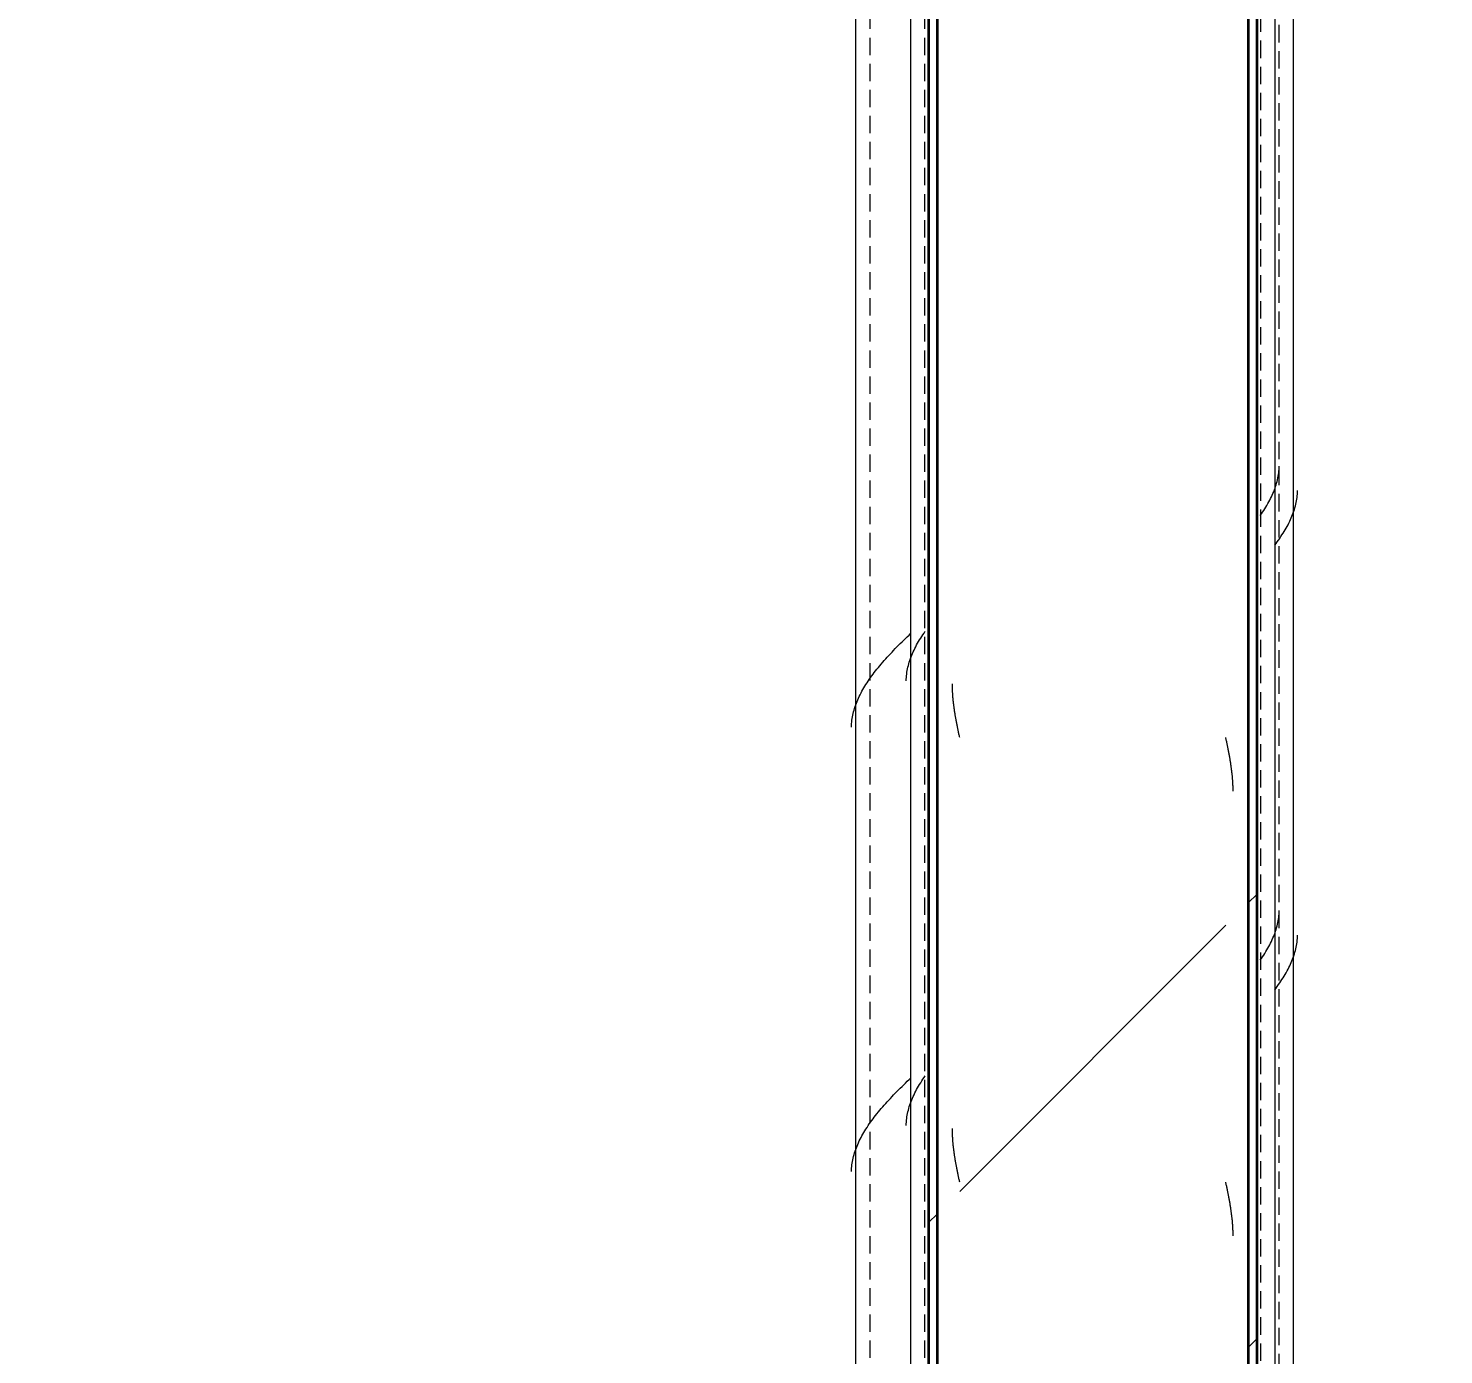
# Model space of a CAD drawing. Header units: centimetres. Extents: x -11896 to 2794, y -437 to 1921.
# Drawn here: x -3190.28 to -3151.47, y 291.25 to 327.62 of the extents above; entities that cross this region are included whole.
import ezdxf

# ---------------------------------------------------------------- set-up
doc = ezdxf.new("R2010")
doc.units = ezdxf.units.CM
doc.linetypes.add('Hidden', pattern=[0.714375, 0.47625, -0.238125])
for name, color, linetype, lineweight in [('A-ANNO-DIMS', 7, 'Continuous', 9), ('A-ANNO-DIMS-100', 7, 'Continuous', 9), ('S-COLS', 7, 'Continuous', 9)]:
    doc.layers.add(name, color=color, linetype=linetype, lineweight=lineweight)
doc.styles.add('Century Gothic_1', font='GOTHIC.TTF', dxfattribs={"height": 15})
doc.dimstyles.new('FCA_N_Cotas_E100', dxfattribs={"dimscale": 30.48, "dimtxt": 15.662524, "dimasz": 0.492126, "dimexe": 0.656168, "dimexo": 0.656168, "dimgap": 0.032808, "dimtad": 1, "dimlfac": 0.01, "dimrnd": 0.01, "dimzin": 0, "dimdsep": 46, "dimtxsty": 'Century Gothic_1', "dimblk1": 'OBLIQUE', "dimblk2": 'OBLIQUE', "dimsah": 1, "dimcen": 0.09, "dimdle": 0.656168, "dimazin": 2, "dimtfac": 1, "dimtdec": 4, "dimtix": 1, "dimtmove": 0, "dimatfit": 3, "dimfxl": 1, "dimtvp": 1, "dimtolj": 1, "dimtzin": 0, "dimarcsym": 2})
pattern_1 = [(45, (-5061.785, 712), (-25.1447, 25.1447), []), (45, (-5061.785, 750.1), (-25.1447, 25.1447), [])]

# ---------------------------------------------------------------- blocks, each defined once
blk = doc.blocks.new('FP_28-Sección 2-2')
at = {"layer": 'S-COLS'}
blk.add_line((-4606.754, 94), (-4606.754, 375.859), dxfattribs=at)
at = {"layer": 'S-COLS', "color": 9, "true_color": 0xc0c0c0}
for p, q in [((-4606.647, 315.478), (-4606.643, 315.525)), ((-4606.643, 315.525), (-4606.64, 315.571)), ((-4606.64, 315.571), (-4606.638, 315.618)), ((-4606.74, 315.056), (-4606.725, 315.103)), ((-4606.725, 315.103), (-4606.711, 315.149)), ((-4606.711, 315.149), (-4606.698, 315.196)), ((-4606.698, 315.196), (-4606.687, 315.243)), ((-4606.687, 315.243), (-4606.676, 315.29)), ((-4606.676, 315.29), (-4606.667, 315.337)), ((-4606.667, 315.337), (-4606.659, 315.384)), ((-4606.659, 315.384), (-4606.652, 315.431)), ((-4606.652, 315.431), (-4606.647, 315.478)), ((-4606.901, 314.681), (-4606.877, 314.727)), ((-4606.877, 314.727), (-4606.854, 314.774)), ((-4606.854, 314.774), (-4606.832, 314.821)), ((-4606.832, 314.821), (-4606.812, 314.868)), ((-4606.812, 314.868), (-4606.792, 314.915)), ((-4606.792, 314.915), (-4606.773, 314.962)), ((-4606.773, 314.962), (-4606.756, 315.009)), ((-4606.756, 315.009), (-4606.74, 315.056)), ((-4607.131, 314.306), (-4607.098, 314.352)), ((-4607.098, 314.352), (-4607.067, 314.399)), ((-4607.067, 314.399), (-4607.037, 314.446)), ((-4607.037, 314.446), (-4607.008, 314.493)), ((-4607.008, 314.493), (-4606.98, 314.54)), ((-4606.98, 314.54), (-4606.952, 314.587)), ((-4606.952, 314.587), (-4606.926, 314.634)), ((-4606.926, 314.634), (-4606.901, 314.681)), ((-4607.164, 314.259), (-4607.131, 314.306)), ((-4606.687, 303.054), (-4606.676, 303.101)), ((-4606.676, 303.101), (-4606.667, 303.148)), ((-4606.667, 303.148), (-4606.659, 303.194)), ((-4606.659, 303.194), (-4606.652, 303.241)), ((-4606.652, 303.241), (-4606.647, 303.288)), ((-4606.647, 303.288), (-4606.643, 303.335)), ((-4606.643, 303.335), (-4606.64, 303.382)), ((-4606.64, 303.382), (-4606.638, 303.429)), ((-4606.832, 302.632), (-4606.812, 302.679)), ((-4606.812, 302.679), (-4606.792, 302.726)), ((-4606.792, 302.726), (-4606.773, 302.772)), ((-4606.773, 302.772), (-4606.756, 302.819)), ((-4606.756, 302.819), (-4606.74, 302.866)), ((-4606.74, 302.866), (-4606.725, 302.913)), ((-4606.725, 302.913), (-4606.711, 302.96)), ((-4606.711, 302.96), (-4606.698, 303.007)), ((-4606.698, 303.007), (-4606.687, 303.054)), ((-4607.037, 302.257), (-4607.008, 302.304)), ((-4607.008, 302.304), (-4606.98, 302.351)), ((-4606.98, 302.351), (-4606.952, 302.397)), ((-4606.952, 302.397), (-4606.926, 302.444)), ((-4606.926, 302.444), (-4606.901, 302.491)), ((-4606.901, 302.491), (-4606.877, 302.538)), ((-4606.877, 302.538), (-4606.854, 302.585)), ((-4606.854, 302.585), (-4606.832, 302.632)), ((-4607.164, 302.069), (-4607.131, 302.116)), ((-4607.131, 302.116), (-4607.098, 302.163)), ((-4607.098, 302.163), (-4607.067, 302.21)), ((-4607.067, 302.21), (-4607.037, 302.257))]:
    blk.add_line(p, q, dxfattribs=at)
blk = doc.blocks.new('FP_29-Sección 2-2')
at = {"layer": 'S-COLS'}
blk.add_line((-4616.754, 375.859), (-4616.754, 94), dxfattribs=at)
at = {"layer": 'S-COLS', "color": 9, "true_color": 0xc0c0c0}
for p, q in [((-4616.527, 310.806), (-4616.499, 310.853)), ((-4616.499, 310.853), (-4616.47, 310.899)), ((-4616.47, 310.899), (-4616.44, 310.946)), ((-4616.44, 310.946), (-4616.409, 310.993)), ((-4616.409, 310.993), (-4616.377, 311.04)), ((-4616.377, 311.04), (-4616.344, 311.087)), ((-4616.715, 310.431), (-4616.696, 310.478)), ((-4616.696, 310.478), (-4616.675, 310.524)), ((-4616.675, 310.524), (-4616.653, 310.571)), ((-4616.653, 310.571), (-4616.63, 310.618)), ((-4616.63, 310.618), (-4616.606, 310.665)), ((-4616.606, 310.665), (-4616.581, 310.712)), ((-4616.581, 310.712), (-4616.555, 310.759)), ((-4616.555, 310.759), (-4616.527, 310.806)), ((-4616.84, 310.009), (-4616.831, 310.056)), ((-4616.831, 310.056), (-4616.821, 310.102)), ((-4616.821, 310.102), (-4616.809, 310.149)), ((-4616.809, 310.149), (-4616.796, 310.196)), ((-4616.796, 310.196), (-4616.782, 310.243)), ((-4616.782, 310.243), (-4616.767, 310.29)), ((-4616.767, 310.29), (-4616.751, 310.337)), ((-4616.751, 310.337), (-4616.734, 310.384)), ((-4616.734, 310.384), (-4616.715, 310.431)), ((-4616.869, 309.727), (-4616.868, 309.774)), ((-4616.868, 309.774), (-4616.864, 309.821)), ((-4616.864, 309.821), (-4616.86, 309.868)), ((-4616.86, 309.868), (-4616.855, 309.915)), ((-4616.855, 309.915), (-4616.848, 309.962)), ((-4616.848, 309.962), (-4616.84, 310.009)), ((-4616.44, 298.757), (-4616.409, 298.804)), ((-4616.409, 298.804), (-4616.377, 298.851)), ((-4616.377, 298.851), (-4616.344, 298.898)), ((-4616.653, 298.382), (-4616.63, 298.429)), ((-4616.63, 298.429), (-4616.606, 298.476)), ((-4616.606, 298.476), (-4616.581, 298.523)), ((-4616.581, 298.523), (-4616.555, 298.569)), ((-4616.555, 298.569), (-4616.527, 298.616)), ((-4616.527, 298.616), (-4616.499, 298.663)), ((-4616.499, 298.663), (-4616.47, 298.71)), ((-4616.47, 298.71), (-4616.44, 298.757)), ((-4616.796, 298.007), (-4616.782, 298.054)), ((-4616.782, 298.054), (-4616.767, 298.101)), ((-4616.767, 298.101), (-4616.751, 298.147)), ((-4616.751, 298.147), (-4616.734, 298.194)), ((-4616.734, 298.194), (-4616.715, 298.241)), ((-4616.715, 298.241), (-4616.696, 298.288)), ((-4616.696, 298.288), (-4616.675, 298.335)), ((-4616.675, 298.335), (-4616.653, 298.382)), ((-4616.864, 297.632), (-4616.86, 297.679)), ((-4616.86, 297.679), (-4616.855, 297.725)), ((-4616.855, 297.725), (-4616.848, 297.772)), ((-4616.848, 297.772), (-4616.84, 297.819)), ((-4616.84, 297.819), (-4616.831, 297.866)), ((-4616.831, 297.866), (-4616.821, 297.913)), ((-4616.821, 297.913), (-4616.809, 297.96)), ((-4616.809, 297.96), (-4616.796, 298.007)), ((-4616.869, 297.538), (-4616.868, 297.585)), ((-4616.868, 297.585), (-4616.864, 297.632))]:
    blk.add_line(p, q, dxfattribs=at)
blk = doc.blocks.new('FP_30-Sección 2-2')
at = {"layer": 'S-COLS', "color": 9, "true_color": 0xc0c0c0}
for p, q in [((-4615.602, 309.622), (-4615.602, 309.645)), ((-4615.602, 309.599), (-4615.602, 309.622)), ((-4615.601, 309.575), (-4615.602, 309.599)), ((-4615.601, 309.552), (-4615.601, 309.575)), ((-4615.6, 309.528), (-4615.601, 309.552)), ((-4615.599, 309.505), (-4615.6, 309.528)), ((-4615.598, 309.482), (-4615.599, 309.505)), ((-4615.597, 309.458), (-4615.598, 309.482)), ((-4615.596, 309.435), (-4615.597, 309.458)), ((-4615.595, 309.412), (-4615.596, 309.435)), ((-4615.593, 309.388), (-4615.595, 309.412)), ((-4615.592, 309.365), (-4615.593, 309.388)), ((-4615.59, 309.341), (-4615.592, 309.365)), ((-4615.589, 309.318), (-4615.59, 309.341)), ((-4615.587, 309.295), (-4615.589, 309.318)), ((-4615.585, 309.271), (-4615.587, 309.295)), ((-4615.583, 309.248), (-4615.585, 309.271)), ((-4615.581, 309.225), (-4615.583, 309.248)), ((-4615.578, 309.201), (-4615.581, 309.225)), ((-4615.576, 309.178), (-4615.578, 309.201)), ((-4615.574, 309.154), (-4615.576, 309.178)), ((-4615.571, 309.131), (-4615.574, 309.154)), ((-4615.568, 309.108), (-4615.571, 309.131)), ((-4615.565, 309.084), (-4615.568, 309.108)), ((-4615.563, 309.061), (-4615.565, 309.084)), ((-4615.56, 309.038), (-4615.563, 309.061)), ((-4615.556, 309.014), (-4615.56, 309.038)), ((-4615.553, 308.991), (-4615.556, 309.014)), ((-4615.55, 308.967), (-4615.553, 308.991)), ((-4615.547, 308.944), (-4615.55, 308.967)), ((-4615.543, 308.921), (-4615.547, 308.944)), ((-4615.54, 308.897), (-4615.543, 308.921)), ((-4615.536, 308.874), (-4615.54, 308.897)), ((-4615.532, 308.851), (-4615.536, 308.874)), ((-4615.529, 308.827), (-4615.532, 308.851)), ((-4615.525, 308.804), (-4615.529, 308.827)), ((-4615.521, 308.78), (-4615.525, 308.804)), ((-4615.517, 308.757), (-4615.521, 308.78)), ((-4615.513, 308.734), (-4615.517, 308.757)), ((-4615.509, 308.71), (-4615.513, 308.734)), ((-4615.504, 308.687), (-4615.509, 308.71)), ((-4615.5, 308.664), (-4615.504, 308.687)), ((-4615.496, 308.64), (-4615.5, 308.664)), ((-4615.491, 308.617), (-4615.496, 308.64)), ((-4615.487, 308.593), (-4615.491, 308.617)), ((-4615.483, 308.57), (-4615.487, 308.593)), ((-4615.478, 308.547), (-4615.483, 308.57)), ((-4615.473, 308.523), (-4615.478, 308.547)), ((-4615.469, 308.5), (-4615.473, 308.523)), ((-4615.464, 308.476), (-4615.469, 308.5)), ((-4615.459, 308.453), (-4615.464, 308.476)), ((-4615.455, 308.43), (-4615.459, 308.453)), ((-4615.45, 308.406), (-4615.455, 308.43)), ((-4615.445, 308.383), (-4615.45, 308.406)), ((-4615.44, 308.36), (-4615.445, 308.383)), ((-4615.435, 308.336), (-4615.44, 308.36)), ((-4615.431, 308.313), (-4615.435, 308.336)), ((-4615.426, 308.289), (-4615.431, 308.313)), ((-4615.421, 308.266), (-4615.426, 308.289)), ((-4615.416, 308.243), (-4615.421, 308.266)), ((-4615.411, 308.219), (-4615.416, 308.243)), ((-4615.406, 308.196), (-4615.411, 308.219)), ((-4615.401, 308.173), (-4615.406, 308.196)), ((-4615.602, 297.433), (-4615.602, 297.456)), ((-4615.602, 297.409), (-4615.602, 297.433)), ((-4615.601, 297.386), (-4615.602, 297.409)), ((-4615.601, 297.362), (-4615.601, 297.386)), ((-4615.6, 297.339), (-4615.601, 297.362)), ((-4615.599, 297.316), (-4615.6, 297.339)), ((-4615.598, 297.292), (-4615.599, 297.316)), ((-4615.597, 297.269), (-4615.598, 297.292)), ((-4615.596, 297.246), (-4615.597, 297.269)), ((-4615.595, 297.222), (-4615.596, 297.246)), ((-4615.593, 297.199), (-4615.595, 297.222)), ((-4615.592, 297.175), (-4615.593, 297.199)), ((-4615.59, 297.152), (-4615.592, 297.175)), ((-4615.589, 297.129), (-4615.59, 297.152)), ((-4615.587, 297.105), (-4615.589, 297.129)), ((-4615.585, 297.082), (-4615.587, 297.105)), ((-4615.583, 297.059), (-4615.585, 297.082)), ((-4615.581, 297.035), (-4615.583, 297.059)), ((-4615.578, 297.012), (-4615.581, 297.035)), ((-4615.576, 296.988), (-4615.578, 297.012)), ((-4615.574, 296.965), (-4615.576, 296.988)), ((-4615.571, 296.942), (-4615.574, 296.965)), ((-4615.568, 296.918), (-4615.571, 296.942)), ((-4615.565, 296.895), (-4615.568, 296.918)), ((-4615.563, 296.872), (-4615.565, 296.895)), ((-4615.56, 296.848), (-4615.563, 296.872)), ((-4615.556, 296.825), (-4615.56, 296.848)), ((-4615.553, 296.801), (-4615.556, 296.825)), ((-4615.55, 296.778), (-4615.553, 296.801)), ((-4615.547, 296.755), (-4615.55, 296.778)), ((-4615.543, 296.731), (-4615.547, 296.755)), ((-4615.54, 296.708), (-4615.543, 296.731)), ((-4615.536, 296.684), (-4615.54, 296.708)), ((-4615.532, 296.661), (-4615.536, 296.684)), ((-4615.529, 296.638), (-4615.532, 296.661)), ((-4615.525, 296.614), (-4615.529, 296.638)), ((-4615.521, 296.591), (-4615.525, 296.614)), ((-4615.517, 296.568), (-4615.521, 296.591)), ((-4615.513, 296.544), (-4615.517, 296.568)), ((-4615.509, 296.521), (-4615.513, 296.544)), ((-4615.504, 296.497), (-4615.509, 296.521)), ((-4615.5, 296.474), (-4615.504, 296.497)), ((-4615.496, 296.451), (-4615.5, 296.474)), ((-4615.491, 296.427), (-4615.496, 296.451)), ((-4615.487, 296.404), (-4615.491, 296.427)), ((-4615.483, 296.381), (-4615.487, 296.404)), ((-4615.478, 296.357), (-4615.483, 296.381)), ((-4615.473, 296.334), (-4615.478, 296.357)), ((-4615.469, 296.31), (-4615.473, 296.334)), ((-4615.464, 296.287), (-4615.469, 296.31)), ((-4615.459, 296.264), (-4615.464, 296.287)), ((-4615.455, 296.24), (-4615.459, 296.264)), ((-4615.45, 296.217), (-4615.455, 296.24)), ((-4615.445, 296.194), (-4615.45, 296.217)), ((-4615.44, 296.17), (-4615.445, 296.194)), ((-4615.435, 296.147), (-4615.44, 296.17)), ((-4615.431, 296.123), (-4615.435, 296.147)), ((-4615.426, 296.1), (-4615.431, 296.123)), ((-4615.421, 296.077), (-4615.426, 296.1)), ((-4615.416, 296.053), (-4615.421, 296.077)), ((-4615.411, 296.03), (-4615.416, 296.053)), ((-4615.406, 296.007), (-4615.411, 296.03)), ((-4615.401, 295.983), (-4615.406, 296.007))]:
    blk.add_line(p, q, dxfattribs=at)
blk = doc.blocks.new('FP_31-Sección 2-2')
at = {"layer": 'S-COLS', "color": 9, "true_color": 0xc0c0c0}
for p, q in [((-4608.101, 308.149), (-4608.106, 308.173)), ((-4608.096, 308.126), (-4608.101, 308.149)), ((-4608.091, 308.103), (-4608.096, 308.126)), ((-4608.086, 308.079), (-4608.091, 308.103)), ((-4608.081, 308.056), (-4608.086, 308.079)), ((-4608.077, 308.033), (-4608.081, 308.056)), ((-4608.072, 308.009), (-4608.077, 308.033)), ((-4608.067, 307.986), (-4608.072, 308.009)), ((-4608.062, 307.962), (-4608.067, 307.986)), ((-4608.057, 307.939), (-4608.062, 307.962)), ((-4608.052, 307.916), (-4608.057, 307.939)), ((-4608.048, 307.892), (-4608.052, 307.916)), ((-4608.043, 307.869), (-4608.048, 307.892)), ((-4608.038, 307.846), (-4608.043, 307.869)), ((-4608.034, 307.822), (-4608.038, 307.846)), ((-4608.029, 307.799), (-4608.034, 307.822)), ((-4608.025, 307.775), (-4608.029, 307.799)), ((-4608.02, 307.752), (-4608.025, 307.775)), ((-4608.016, 307.729), (-4608.02, 307.752)), ((-4608.011, 307.705), (-4608.016, 307.729)), ((-4608.007, 307.682), (-4608.011, 307.705)), ((-4608.003, 307.659), (-4608.007, 307.682)), ((-4607.998, 307.635), (-4608.003, 307.659)), ((-4607.994, 307.612), (-4607.998, 307.635)), ((-4607.99, 307.588), (-4607.994, 307.612)), ((-4607.986, 307.565), (-4607.99, 307.588)), ((-4607.982, 307.542), (-4607.986, 307.565)), ((-4607.978, 307.518), (-4607.982, 307.542)), ((-4607.975, 307.495), (-4607.978, 307.518)), ((-4607.971, 307.472), (-4607.975, 307.495)), ((-4607.967, 307.448), (-4607.971, 307.472)), ((-4607.964, 307.425), (-4607.967, 307.448)), ((-4607.96, 307.401), (-4607.964, 307.425)), ((-4607.957, 307.378), (-4607.96, 307.401)), ((-4607.954, 307.355), (-4607.957, 307.378)), ((-4607.951, 307.331), (-4607.954, 307.355)), ((-4607.948, 307.308), (-4607.951, 307.331)), ((-4607.945, 307.284), (-4607.948, 307.308)), ((-4607.942, 307.261), (-4607.945, 307.284)), ((-4607.939, 307.238), (-4607.942, 307.261)), ((-4607.936, 307.214), (-4607.939, 307.238)), ((-4607.934, 307.191), (-4607.936, 307.214)), ((-4607.931, 307.168), (-4607.934, 307.191)), ((-4607.929, 307.144), (-4607.931, 307.168)), ((-4607.926, 307.121), (-4607.929, 307.144)), ((-4607.924, 307.097), (-4607.926, 307.121)), ((-4607.922, 307.074), (-4607.924, 307.097)), ((-4607.92, 307.051), (-4607.922, 307.074)), ((-4607.918, 307.027), (-4607.92, 307.051)), ((-4607.917, 307.004), (-4607.918, 307.027)), ((-4607.915, 306.981), (-4607.917, 307.004)), ((-4607.914, 306.957), (-4607.915, 306.981)), ((-4607.912, 306.934), (-4607.914, 306.957)), ((-4607.911, 306.91), (-4607.912, 306.934)), ((-4607.91, 306.887), (-4607.911, 306.91)), ((-4607.909, 306.864), (-4607.91, 306.887)), ((-4607.908, 306.84), (-4607.909, 306.864)), ((-4607.907, 306.817), (-4607.908, 306.84)), ((-4607.906, 306.794), (-4607.907, 306.817)), ((-4607.906, 306.77), (-4607.906, 306.794)), ((-4607.906, 306.747), (-4607.906, 306.77)), ((-4607.905, 306.723), (-4607.906, 306.747)), ((-4607.905, 306.7), (-4607.905, 306.723)), ((-4608.101, 295.96), (-4608.106, 295.983)), ((-4608.096, 295.937), (-4608.101, 295.96)), ((-4608.091, 295.913), (-4608.096, 295.937)), ((-4608.086, 295.89), (-4608.091, 295.913)), ((-4608.081, 295.867), (-4608.086, 295.89)), ((-4608.077, 295.843), (-4608.081, 295.867)), ((-4608.072, 295.82), (-4608.077, 295.843)), ((-4608.067, 295.796), (-4608.072, 295.82)), ((-4608.062, 295.773), (-4608.067, 295.796)), ((-4608.057, 295.75), (-4608.062, 295.773)), ((-4608.052, 295.726), (-4608.057, 295.75)), ((-4608.048, 295.703), (-4608.052, 295.726)), ((-4608.043, 295.68), (-4608.048, 295.703)), ((-4608.038, 295.656), (-4608.043, 295.68)), ((-4608.034, 295.633), (-4608.038, 295.656)), ((-4608.029, 295.609), (-4608.034, 295.633)), ((-4608.025, 295.586), (-4608.029, 295.609)), ((-4608.02, 295.563), (-4608.025, 295.586)), ((-4608.016, 295.539), (-4608.02, 295.563)), ((-4608.011, 295.516), (-4608.016, 295.539)), ((-4608.007, 295.492), (-4608.011, 295.516)), ((-4608.003, 295.469), (-4608.007, 295.492)), ((-4607.998, 295.446), (-4608.003, 295.469)), ((-4607.994, 295.422), (-4607.998, 295.446)), ((-4607.99, 295.399), (-4607.994, 295.422)), ((-4607.986, 295.376), (-4607.99, 295.399)), ((-4607.982, 295.352), (-4607.986, 295.376)), ((-4607.978, 295.329), (-4607.982, 295.352)), ((-4607.975, 295.305), (-4607.978, 295.329)), ((-4607.971, 295.282), (-4607.975, 295.305)), ((-4607.967, 295.259), (-4607.971, 295.282)), ((-4607.964, 295.235), (-4607.967, 295.259)), ((-4607.96, 295.212), (-4607.964, 295.235)), ((-4607.957, 295.189), (-4607.96, 295.212)), ((-4607.954, 295.165), (-4607.957, 295.189)), ((-4607.951, 295.142), (-4607.954, 295.165)), ((-4607.948, 295.118), (-4607.951, 295.142)), ((-4607.945, 295.095), (-4607.948, 295.118)), ((-4607.942, 295.072), (-4607.945, 295.095)), ((-4607.939, 295.048), (-4607.942, 295.072)), ((-4607.936, 295.025), (-4607.939, 295.048)), ((-4607.934, 295.002), (-4607.936, 295.025)), ((-4607.931, 294.978), (-4607.934, 295.002)), ((-4607.929, 294.955), (-4607.931, 294.978)), ((-4607.926, 294.931), (-4607.929, 294.955)), ((-4607.924, 294.908), (-4607.926, 294.931)), ((-4607.922, 294.885), (-4607.924, 294.908)), ((-4607.92, 294.861), (-4607.922, 294.885)), ((-4607.918, 294.838), (-4607.92, 294.861)), ((-4607.917, 294.815), (-4607.918, 294.838)), ((-4607.915, 294.791), (-4607.917, 294.815)), ((-4607.914, 294.768), (-4607.915, 294.791)), ((-4607.912, 294.744), (-4607.914, 294.768)), ((-4607.911, 294.721), (-4607.912, 294.744)), ((-4607.91, 294.698), (-4607.911, 294.721)), ((-4607.909, 294.674), (-4607.91, 294.698)), ((-4607.908, 294.651), (-4607.909, 294.674)), ((-4607.907, 294.628), (-4607.908, 294.651)), ((-4607.906, 294.604), (-4607.907, 294.628)), ((-4607.906, 294.581), (-4607.906, 294.604)), ((-4607.906, 294.557), (-4607.906, 294.581)), ((-4607.905, 294.534), (-4607.906, 294.557)), ((-4607.905, 294.511), (-4607.905, 294.534))]:
    blk.add_line(p, q, dxfattribs=at)
blk = doc.blocks.new('HSS Rectangular-Column - 100 x 100 mm-V27-Sección 2-2')
at = {"layer": 'S-COLS', "true_color": 0xc0c0c0}
h = blk.add_hatch(dxfattribs=at)
h.set_pattern_fill('FP_7', color=9, style=0, pattern_type=2)
h.set_pattern_definition(pattern_1)
h.paths.add_polyline_path([(-4616.013, 94), (-4616.013, 375.859), (-4616.257, 375.859), (-4616.257, 94)])
h.paths.add_polyline_path([(-4607.25, 94), (-4607.25, 375.859), (-4607.494, 375.859), (-4607.494, 94)])
h = blk.add_hatch(dxfattribs=at)
h.set_pattern_fill('FP_7', color=9, style=0, pattern_type=2)
h.set_pattern_definition(pattern_1)
h.paths.add_polyline_path([(-4613.587, 94), (-4608.106, 94), (-4608.106, 374.859), (-4609.236, 374.891), (-4609.343, 375.391), (-4609.532, 375.127), (-4610.033, 374.88), (-4610.706, 374.859), (-4613.587, 374.911), (-4613.989, 375.169), (-4614.22, 375.638), (-4614.254, 375.859), (-4615.401, 375.809), (-4615.401, 94)])
h.paths.add_polyline_path([(-4610.706, 375.359), (-4610.021, 375.665), (-4610.033, 375.859), (-4613.545, 375.809), (-4613.445, 375.625), (-4612.79, 375.359)])
at = {"layer": 'S-COLS', "linetype": 'Hidden'}
for p, q in [((-4616.354, 94), (-4616.354, 375.859)), ((-4607.154, 375.859), (-4607.154, 94))]:
    blk.add_line(p, q, dxfattribs=at)
at = {"layer": 'S-COLS', "lineweight": 35}
for p, q in [((-4616.257, 375.859), (-4616.257, 94)), ((-4616.013, 94), (-4616.013, 375.859)), ((-4607.494, 375.859), (-4607.494, 94)), ((-4607.25, 94), (-4607.25, 375.859))]:
    blk.add_line(p, q, dxfattribs=at)
at = {"layer": 'S-COLS'}
for name in ['FP_29-Sección 2-2', 'FP_28-Sección 2-2', 'FP_30-Sección 2-2', 'FP_31-Sección 2-2']:
    blk.add_blockref(name, (0, 0), dxfattribs=at)
blk = doc.blocks.new('FP_33-Sección 2-2')
at = {"layer": 'S-COLS'}
blk.add_line((-4606.254, 94), (-4606.254, 374.859), dxfattribs=at)
at = {"layer": 'S-COLS', "color": 9, "true_color": 0xc0c0c0}
for p, q in [((-4606.167, 314.663), (-4606.159, 314.71)), ((-4606.159, 314.71), (-4606.152, 314.757)), ((-4606.152, 314.757), (-4606.147, 314.804)), ((-4606.147, 314.804), (-4606.143, 314.85)), ((-4606.143, 314.85), (-4606.14, 314.897)), ((-4606.14, 314.897), (-4606.138, 314.944)), ((-4606.273, 314.289), (-4606.255, 314.336)), ((-4606.255, 314.336), (-4606.239, 314.383)), ((-4606.239, 314.383), (-4606.224, 314.43)), ((-4606.224, 314.43), (-4606.21, 314.476)), ((-4606.21, 314.476), (-4606.198, 314.523)), ((-4606.198, 314.523), (-4606.186, 314.57)), ((-4606.186, 314.57), (-4606.176, 314.617)), ((-4606.176, 314.617), (-4606.167, 314.663)), ((-4606.451, 313.915), (-4606.425, 313.962)), ((-4606.425, 313.962), (-4606.4, 314.009)), ((-4606.4, 314.009), (-4606.376, 314.056)), ((-4606.376, 314.056), (-4606.353, 314.102)), ((-4606.353, 314.102), (-4606.331, 314.149)), ((-4606.331, 314.149), (-4606.311, 314.196)), ((-4606.311, 314.196), (-4606.291, 314.243)), ((-4606.291, 314.243), (-4606.273, 314.289)), ((-4606.695, 313.541), (-4606.661, 313.588)), ((-4606.661, 313.588), (-4606.628, 313.635)), ((-4606.628, 313.635), (-4606.596, 313.682)), ((-4606.596, 313.682), (-4606.565, 313.728)), ((-4606.565, 313.728), (-4606.535, 313.775)), ((-4606.535, 313.775), (-4606.506, 313.822)), ((-4606.506, 313.822), (-4606.478, 313.869)), ((-4606.478, 313.869), (-4606.451, 313.915)), ((-4606.765, 313.448), (-4606.729, 313.494)), ((-4606.729, 313.494), (-4606.695, 313.541)), ((-4606.143, 302.661), (-4606.14, 302.708)), ((-4606.14, 302.708), (-4606.138, 302.754)), ((-4606.21, 302.287), (-4606.198, 302.334)), ((-4606.198, 302.334), (-4606.186, 302.38)), ((-4606.186, 302.38), (-4606.176, 302.427)), ((-4606.176, 302.427), (-4606.167, 302.474)), ((-4606.167, 302.474), (-4606.159, 302.521)), ((-4606.159, 302.521), (-4606.152, 302.567)), ((-4606.152, 302.567), (-4606.147, 302.614)), ((-4606.147, 302.614), (-4606.143, 302.661)), ((-4606.376, 301.866), (-4606.353, 301.913)), ((-4606.353, 301.913), (-4606.331, 301.96)), ((-4606.331, 301.96), (-4606.311, 302.006)), ((-4606.311, 302.006), (-4606.291, 302.053)), ((-4606.291, 302.053), (-4606.273, 302.1)), ((-4606.273, 302.1), (-4606.255, 302.147)), ((-4606.255, 302.147), (-4606.239, 302.193)), ((-4606.239, 302.193), (-4606.224, 302.24)), ((-4606.224, 302.24), (-4606.21, 302.287)), ((-4606.596, 301.492), (-4606.565, 301.539)), ((-4606.565, 301.539), (-4606.535, 301.586)), ((-4606.535, 301.586), (-4606.506, 301.632)), ((-4606.506, 301.632), (-4606.478, 301.679)), ((-4606.478, 301.679), (-4606.451, 301.726)), ((-4606.451, 301.726), (-4606.425, 301.773)), ((-4606.425, 301.773), (-4606.4, 301.819)), ((-4606.4, 301.819), (-4606.376, 301.866)), ((-4606.765, 301.258), (-4606.729, 301.305)), ((-4606.729, 301.305), (-4606.695, 301.352)), ((-4606.695, 301.352), (-4606.661, 301.399)), ((-4606.661, 301.399), (-4606.628, 301.445)), ((-4606.628, 301.445), (-4606.596, 301.492))]:
    blk.add_line(p, q, dxfattribs=at)
blk = doc.blocks.new('HSS Rectangular-Column - 100 x 100 mm-V32-Sección 2-2')
at = {"layer": 'S-COLS', "linetype": 'Hidden'}
blk.add_line((-4606.654, 374.859), (-4606.654, 94), dxfattribs=at)
at = {"layer": 'S-COLS'}
blk.add_blockref('FP_33-Sección 2-2', (0, 0), dxfattribs=at)
blk = doc.blocks.new('FP_35-Sección 2-2')
at = {"layer": 'S-COLS'}
blk.add_line((-4618.254, 374.859), (-4618.254, 94), dxfattribs=at)
at = {"layer": 'S-COLS', "color": 9, "true_color": 0xc0c0c0}
for p, q in [((-4616.983, 310.798), (-4616.935, 310.845)), ((-4616.935, 310.845), (-4616.888, 310.891)), ((-4616.888, 310.891), (-4616.84, 310.938)), ((-4616.84, 310.938), (-4616.791, 310.985)), ((-4616.791, 310.985), (-4616.743, 311.032)), ((-4617.345, 310.424), (-4617.301, 310.471)), ((-4617.301, 310.471), (-4617.257, 310.517)), ((-4617.257, 310.517), (-4617.213, 310.564)), ((-4617.213, 310.564), (-4617.168, 310.611)), ((-4617.168, 310.611), (-4617.122, 310.658)), ((-4617.122, 310.658), (-4617.076, 310.704)), ((-4617.076, 310.704), (-4617.03, 310.751)), ((-4617.03, 310.751), (-4616.983, 310.798)), ((-4617.669, 310.05), (-4617.631, 310.096)), ((-4617.631, 310.096), (-4617.592, 310.143)), ((-4617.592, 310.143), (-4617.553, 310.19)), ((-4617.553, 310.19), (-4617.512, 310.237)), ((-4617.512, 310.237), (-4617.472, 310.283)), ((-4617.472, 310.283), (-4617.43, 310.33)), ((-4617.43, 310.33), (-4617.388, 310.377)), ((-4617.388, 310.377), (-4617.345, 310.424)), ((-4617.972, 309.629), (-4617.942, 309.676)), ((-4617.942, 309.676), (-4617.911, 309.722)), ((-4617.911, 309.722), (-4617.879, 309.769)), ((-4617.879, 309.769), (-4617.846, 309.816)), ((-4617.846, 309.816), (-4617.813, 309.863)), ((-4617.813, 309.863), (-4617.778, 309.909)), ((-4617.778, 309.909), (-4617.742, 309.956)), ((-4617.742, 309.956), (-4617.706, 310.003)), ((-4617.706, 310.003), (-4617.669, 310.05)), ((-4618.176, 309.255), (-4618.154, 309.302)), ((-4618.154, 309.302), (-4618.131, 309.348)), ((-4618.131, 309.348), (-4618.107, 309.395)), ((-4618.107, 309.395), (-4618.082, 309.442)), ((-4618.082, 309.442), (-4618.056, 309.489)), ((-4618.056, 309.489), (-4618.029, 309.535)), ((-4618.029, 309.535), (-4618.001, 309.582)), ((-4618.001, 309.582), (-4617.972, 309.629)), ((-4618.309, 308.881), (-4618.297, 308.928)), ((-4618.297, 308.928), (-4618.283, 308.974)), ((-4618.283, 308.974), (-4618.268, 309.021)), ((-4618.268, 309.021), (-4618.252, 309.068)), ((-4618.252, 309.068), (-4618.235, 309.115)), ((-4618.235, 309.115), (-4618.216, 309.161)), ((-4618.216, 309.161), (-4618.197, 309.208)), ((-4618.197, 309.208), (-4618.176, 309.255)), ((-4618.369, 308.46), (-4618.368, 308.507)), ((-4618.368, 308.507), (-4618.364, 308.554)), ((-4618.364, 308.554), (-4618.36, 308.6)), ((-4618.36, 308.6), (-4618.355, 308.647)), ((-4618.355, 308.647), (-4618.348, 308.694)), ((-4618.348, 308.694), (-4618.34, 308.741)), ((-4618.34, 308.741), (-4618.331, 308.787)), ((-4618.331, 308.787), (-4618.321, 308.834)), ((-4618.321, 308.834), (-4618.309, 308.881)), ((-4616.791, 298.795), (-4616.743, 298.842)), ((-4617.213, 298.375), (-4617.168, 298.421)), ((-4617.168, 298.421), (-4617.122, 298.468)), ((-4617.122, 298.468), (-4617.076, 298.515)), ((-4617.076, 298.515), (-4617.03, 298.562)), ((-4617.03, 298.562), (-4616.983, 298.608)), ((-4616.983, 298.608), (-4616.935, 298.655)), ((-4616.935, 298.655), (-4616.888, 298.702)), ((-4616.888, 298.702), (-4616.84, 298.749)), ((-4616.84, 298.749), (-4616.791, 298.795)), ((-4617.553, 298.001), (-4617.512, 298.047)), ((-4617.512, 298.047), (-4617.472, 298.094)), ((-4617.472, 298.094), (-4617.43, 298.141)), ((-4617.43, 298.141), (-4617.388, 298.188)), ((-4617.388, 298.188), (-4617.345, 298.234)), ((-4617.345, 298.234), (-4617.301, 298.281)), ((-4617.301, 298.281), (-4617.257, 298.328)), ((-4617.257, 298.328), (-4617.213, 298.375)), ((-4617.846, 297.626), (-4617.813, 297.673)), ((-4617.813, 297.673), (-4617.778, 297.72)), ((-4617.778, 297.72), (-4617.742, 297.767)), ((-4617.742, 297.767), (-4617.706, 297.814)), ((-4617.706, 297.814), (-4617.669, 297.86)), ((-4617.669, 297.86), (-4617.631, 297.907)), ((-4617.631, 297.907), (-4617.592, 297.954)), ((-4617.592, 297.954), (-4617.553, 298.001)), ((-4618.107, 297.206), (-4618.082, 297.252)), ((-4618.082, 297.252), (-4618.056, 297.299)), ((-4618.056, 297.299), (-4618.029, 297.346)), ((-4618.029, 297.346), (-4618.001, 297.393)), ((-4618.001, 297.393), (-4617.972, 297.439)), ((-4617.972, 297.439), (-4617.942, 297.486)), ((-4617.942, 297.486), (-4617.911, 297.533)), ((-4617.911, 297.533), (-4617.879, 297.58)), ((-4617.879, 297.58), (-4617.846, 297.626)), ((-4618.268, 296.832), (-4618.252, 296.878)), ((-4618.252, 296.878), (-4618.235, 296.925)), ((-4618.235, 296.925), (-4618.216, 296.972)), ((-4618.216, 296.972), (-4618.197, 297.019)), ((-4618.197, 297.019), (-4618.176, 297.065)), ((-4618.176, 297.065), (-4618.154, 297.112)), ((-4618.154, 297.112), (-4618.131, 297.159)), ((-4618.131, 297.159), (-4618.107, 297.206)), ((-4618.355, 296.458), (-4618.348, 296.504)), ((-4618.348, 296.504), (-4618.34, 296.551)), ((-4618.34, 296.551), (-4618.331, 296.598)), ((-4618.331, 296.598), (-4618.321, 296.645)), ((-4618.321, 296.645), (-4618.309, 296.691)), ((-4618.309, 296.691), (-4618.297, 296.738)), ((-4618.297, 296.738), (-4618.283, 296.785)), ((-4618.283, 296.785), (-4618.268, 296.832)), ((-4618.369, 296.271), (-4618.368, 296.317)), ((-4618.368, 296.317), (-4618.364, 296.364)), ((-4618.364, 296.364), (-4618.36, 296.411)), ((-4618.36, 296.411), (-4618.355, 296.458))]:
    blk.add_line(p, q, dxfattribs=at)
blk = doc.blocks.new('HSS Rectangular-Column - 100 x 100 mm-V34-Sección 2-2')
at = {"layer": 'S-COLS', "linetype": 'Hidden'}
blk.add_line((-4617.854, 94), (-4617.854, 374.859), dxfattribs=at)
at = {"layer": 'S-COLS'}
blk.add_blockref('FP_35-Sección 2-2', (0, 0), dxfattribs=at)
blk = doc.blocks.new('DIMBLOCK31-Sección 2-2')
at = {"layer": 'A-ANNO-DIMS-100', "lineweight": 35}
for p, q in [((-2430.668, 386.859), (-2438.168, 394.359)), ((-2430.668, 386.859), (-2423.168, 379.359)), ((-2430.668, 94), (-2438.168, 101.5)), ((-2430.668, 94), (-2423.168, 86.5))]:
    blk.add_line(p, q, dxfattribs=at)
at = {"layer": 'A-ANNO-DIMS-100'}
for p, q in [((-2430.668, 386.859), (-2450.668, 386.859)), ((-2430.668, 386.859), (-2430.668, 74)), ((-2430.668, 386.859), (-2258.875, 386.859)), ((-2430.668, 94), (-3209.083, 94)), ((-2430.668, 94), (-2410.668, 94))]:
    blk.add_line(p, q, dxfattribs=at)
at = {"layer": 'A-ANNO-DIMS-100', "color": 0, "insert": (-2450.894, 220.043), "char_height": 15, "width": 48.92674, "attachment_point": 1, "rotation": 90, "line_spacing_factor": 0.984502, "style": 'Century Gothic_1'}
blk.add_mtext('2.93', dxfattribs=at)
blk = doc.blocks.new('_Oblique')
at = {"color": 0, "linetype": 'ByBlock', "lineweight": -2}
blk.add_line((-0.5, -0.5), (0.5, 0.5), dxfattribs=at)

msp = doc.modelspace()

# ---------------------------------------------------------------- block references
at = {"layer": 'S-COLS'}
for name in ['HSS Rectangular-Column - 100 x 100 mm-V27-Sección 2-2', 'HSS Rectangular-Column - 100 x 100 mm-V34-Sección 2-2', 'HSS Rectangular-Column - 100 x 100 mm-V32-Sección 2-2']:
    msp.add_blockref(name, (1450.659, 0), dxfattribs=at)

# ---------------------------------------------------------------- dimensions: what is measured, and where the dimension line sits
at = {"layer": 'A-ANNO-DIMS'}
dim = msp.add_linear_dim(base=(-2430.668, 94), p1=(-2238.875, 386.859), p2=(-3229.083, 94), angle=90, dimstyle='FCA_N_Cotas_E100', override={"dimpost": '<>', "dimfxl": 1032.606836}, dxfattribs=at)
dim.commit()
dim.dimension.update_dxf_attribs({"geometry": 'DIMBLOCK31-Sección 2-2', "text_midpoint": (-2439.545, 240.429)})

doc.saveas('drawing.dxf')
